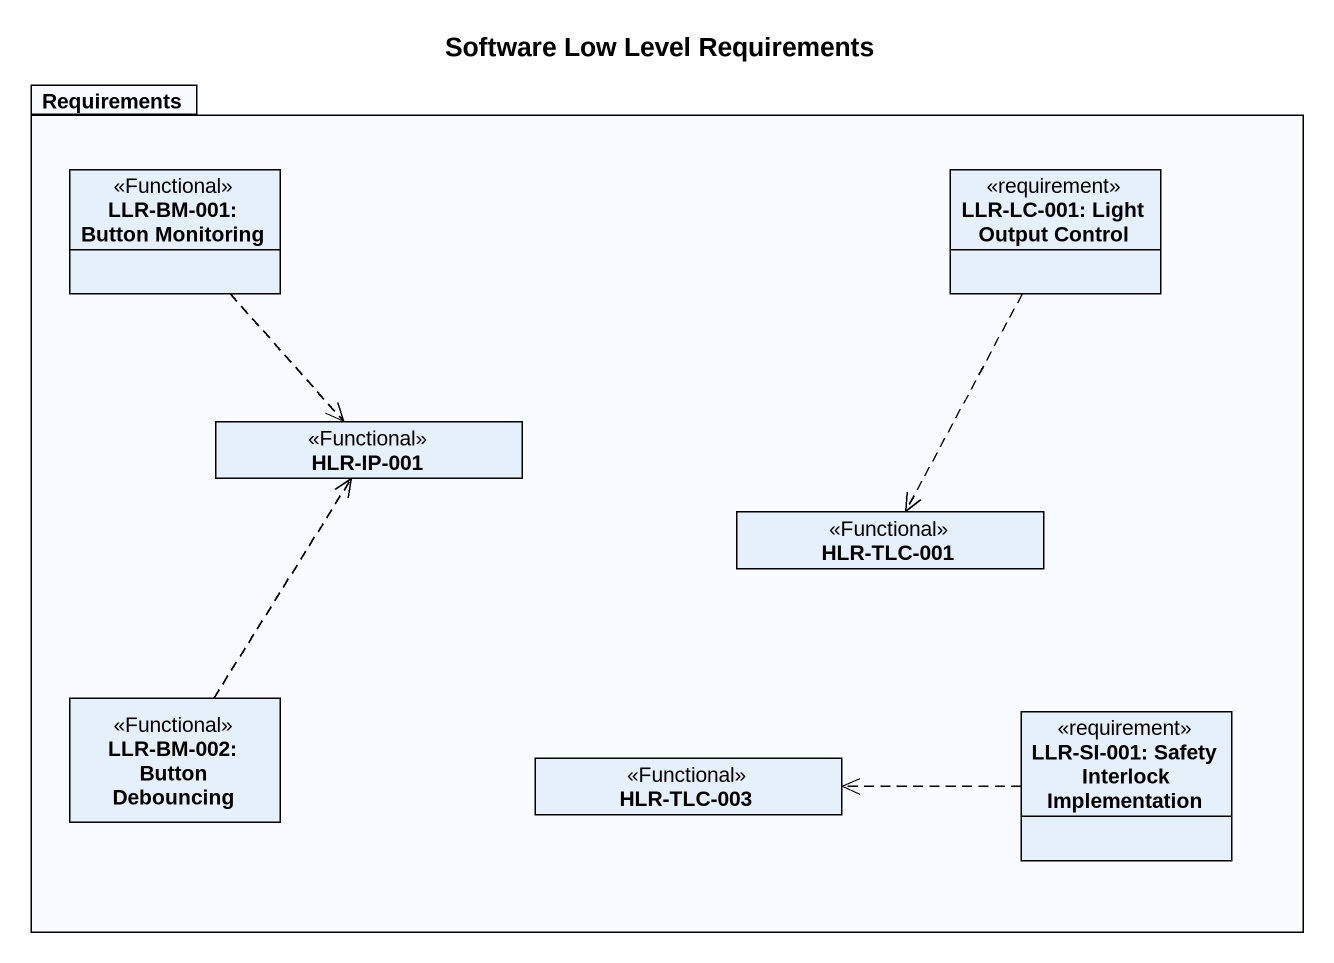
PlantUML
@startuml
title Software Low Level Requirements
hide circle
hide empty members
package Requirements {
  class "LLR-BM-001: Button Monitoring" as LLR_BM_001_Button_Monitoring <<Functional>>
  class "LLR-LC-001: Light Output Control" as LLR_LC_001_Light_Output <<requirement>>
  class "HLR-IP-001" as HLR_IP_001 <<Functional>>
  class "HLR-TLC-001" as HLR_TLC_001 <<Functional>>
  class "LLR-BM-002: Button Debouncing" as LLR_BM_002_Button_Debouncing <<Functional>>
  class "LLR-SI-001: Safety Interlock Implementation" as LLR_SI_001_Safety_Interlock <<requirement>>
  class "HLR-TLC-003" as HLR_TLC_003 <<Functional>>
}
LLR_BM_001_Button_Monitoring ..> HLR_IP_001
LLR_LC_001_Light_Output ..> HLR_TLC_001
LLR_BM_002_Button_Debouncing .up.> HLR_IP_001
LLR_SI_001_Safety_Interlock .left.> HLR_TLC_003
@enduml
